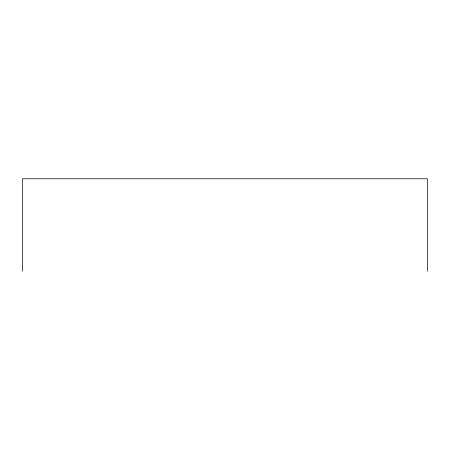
<?xml version="1.0" encoding="UTF-8"?>
<svg xmlns="http://www.w3.org/2000/svg" width="450" height="450" viewBox="0 0 450 450"><rect width="100%" height="100%" fill="white"/><g stroke="black" fill="none" stroke-linecap="round" stroke-linejoin="round"><path stroke-width="0.67" d="M427.5 271.221L427.5 178.779L22.5 178.779L22.5 271.221"/></g></svg>
